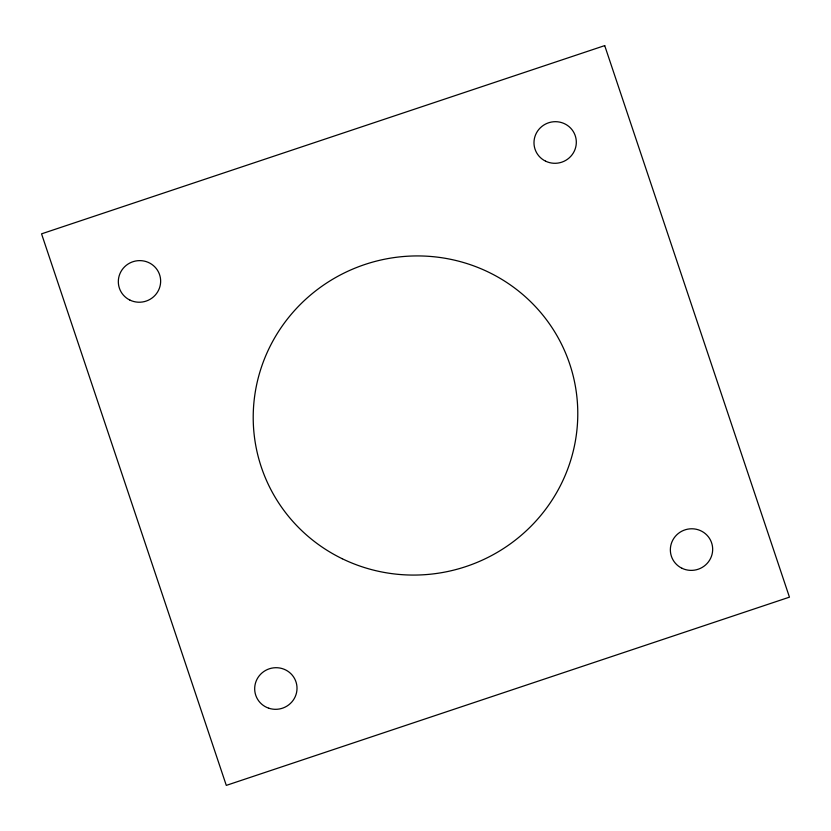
<?xml version="1.0" encoding="UTF-8"?>
<svg xmlns="http://www.w3.org/2000/svg" width="831" height="831" viewBox="0 0 831 831"><rect width="100%" height="100%" fill="white"/><g stroke="black" fill="none" stroke-linecap="round" stroke-linejoin="round"><path stroke-width="1.25" d="M604.708 45.612L41.55 233.843L226.292 785.388L789.45 597.157L604.708 45.612M342.237 558.733A162.585 159.261 -17.6 0 0 577.535 404.801A162.585 159.261 -17.6 0 0 326.728 282.966A162.585 159.261 -17.6 0 0 342.237 558.733M268.766 708.209A21.211 20.775 -17.6 0 0 296.667 684.495A21.211 20.775 -17.6 0 0 262.118 672.83A21.211 20.775 -17.6 0 0 268.766 708.209M129.937 300.105A21.211 20.775 -17.6 0 0 160.622 280.026A21.211 20.775 -17.6 0 0 127.912 264.133A21.211 20.775 -17.6 0 0 129.937 300.105M545.593 161.172A21.211 20.775 -17.6 0 0 576.288 141.093A21.211 20.775 -17.6 0 0 543.578 125.201A21.211 20.775 -17.6 0 0 545.593 161.172M681.95 568.259A21.211 20.775 -17.6 0 0 712.645 548.18A21.211 20.775 -17.6 0 0 679.935 532.297A21.211 20.775 -17.6 0 0 681.95 568.259"/></g></svg>
